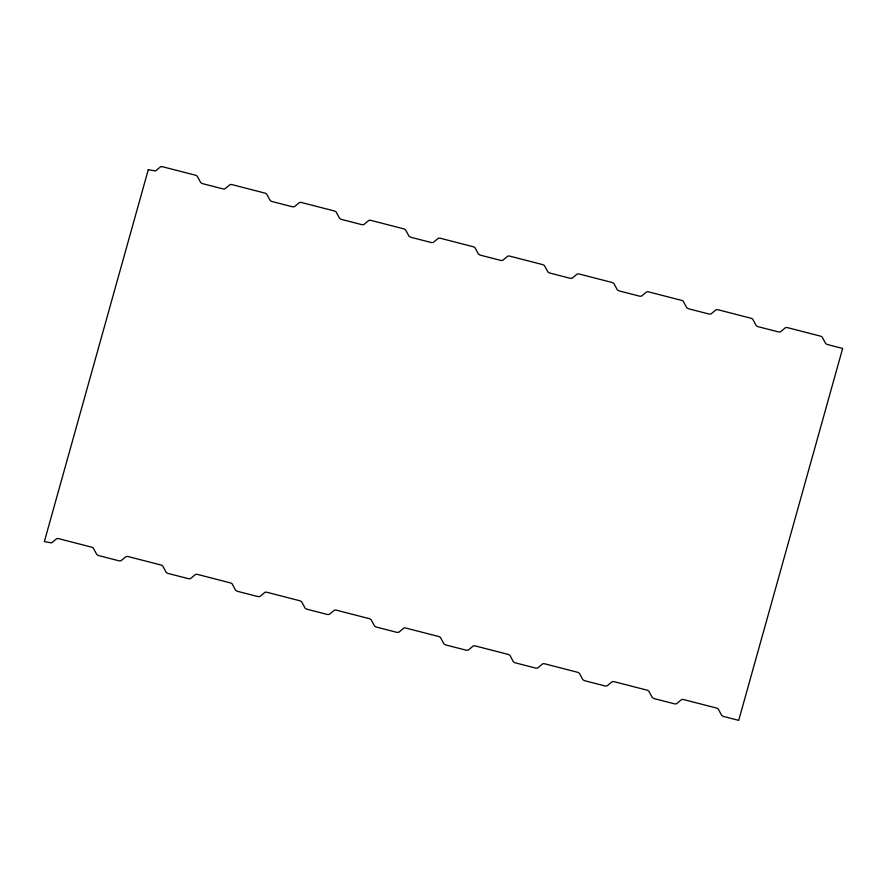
<?xml version="1.0" encoding="UTF-8"?>
<svg xmlns="http://www.w3.org/2000/svg" width="887" height="887" viewBox="0 0 887 887"><rect width="100%" height="100%" fill="white"/><g stroke="black" fill="none" stroke-linecap="round" stroke-linejoin="round"><path stroke-width="1.33" d="M148.284 169.661L44.35 541.591L51.579 542.899L56.69 538.631L58.22 538.553L91.882 547.224L93.268 548.055L96.805 554.541L98.424 555.517L119.224 560.872L121.009 560.772L126.131 556.515L127.65 556.437L161.312 565.097L162.709 565.928L166.235 572.425L167.865 573.39L188.665 578.745L190.45 578.657L195.561 574.388L197.091 574.31L230.753 582.981L232.15 583.801L235.676 590.298L237.306 591.263L258.106 596.618L259.891 596.53L265.002 592.261L266.532 592.183L300.194 600.854L301.58 601.685L305.106 608.172L306.736 609.147L327.536 614.503L329.321 614.414L334.443 610.145L335.962 610.068L369.624 618.738L371.021 619.558L374.547 626.056L376.177 627.02L396.977 632.376L398.762 632.287L403.873 628.018L405.403 627.941L439.065 636.611L440.451 637.443L443.988 643.929L445.607 644.904L466.407 650.26L468.192 650.171L473.314 645.902L474.833 645.825L508.506 654.484L509.892 655.316L513.418 661.813L515.048 662.777L535.848 668.133L537.633 668.044L542.755 663.775L544.274 663.698L577.936 672.368L579.333 673.2L582.859 679.686L584.489 680.662L605.289 686.017L607.074 685.917L612.185 681.659L613.715 681.582L647.377 690.241L648.763 691.073L652.289 697.57L653.919 698.535L674.719 703.89L676.504 703.801L681.626 699.533L683.145 699.455L716.807 708.125L718.204 708.957L721.73 715.443L723.36 716.419L738.716 720.366L842.65 348.447L827.294 344.489L825.664 343.524L822.138 337.027L820.741 336.206L787.079 327.536L785.56 327.613L780.438 331.882L778.653 331.971L757.853 326.616L756.223 325.64L752.697 319.154L751.311 318.322L717.638 309.652L716.119 309.729L710.997 313.998L709.212 314.087L688.423 308.731L686.793 307.767L683.256 301.27L681.87 300.449L648.209 291.779L646.678 291.856L641.567 296.125L639.782 296.214L618.982 290.858L617.352 289.883L613.826 283.396L612.429 282.565L578.767 273.895L577.249 273.972L572.126 278.241L570.341 278.33L549.541 272.974L547.911 272.01L544.385 265.512L542.999 264.692L509.338 256.021L507.807 256.099L502.696 260.368L500.911 260.456L480.111 255.101L478.481 254.137L474.955 247.639L473.558 246.808L439.897 238.148L438.366 238.226L433.255 242.484L431.47 242.583L410.67 237.228L409.04 236.252L405.514 229.766L404.117 228.935L370.456 220.264L368.937 220.342L363.814 224.611L362.029 224.699L341.229 219.344L339.61 218.379L336.073 211.882L334.687 211.051L301.026 202.391L299.496 202.469L294.384 206.726L292.599 206.826L271.799 201.471L270.169 200.495L266.643 194.009L265.246 193.178L231.585 184.507L230.066 184.585L224.943 188.853L223.158 188.942L202.358 183.587L200.728 182.622L197.202 176.125L195.816 175.293L162.155 166.634L160.625 166.712L155.513 170.98L148.284 169.661"/></g></svg>
